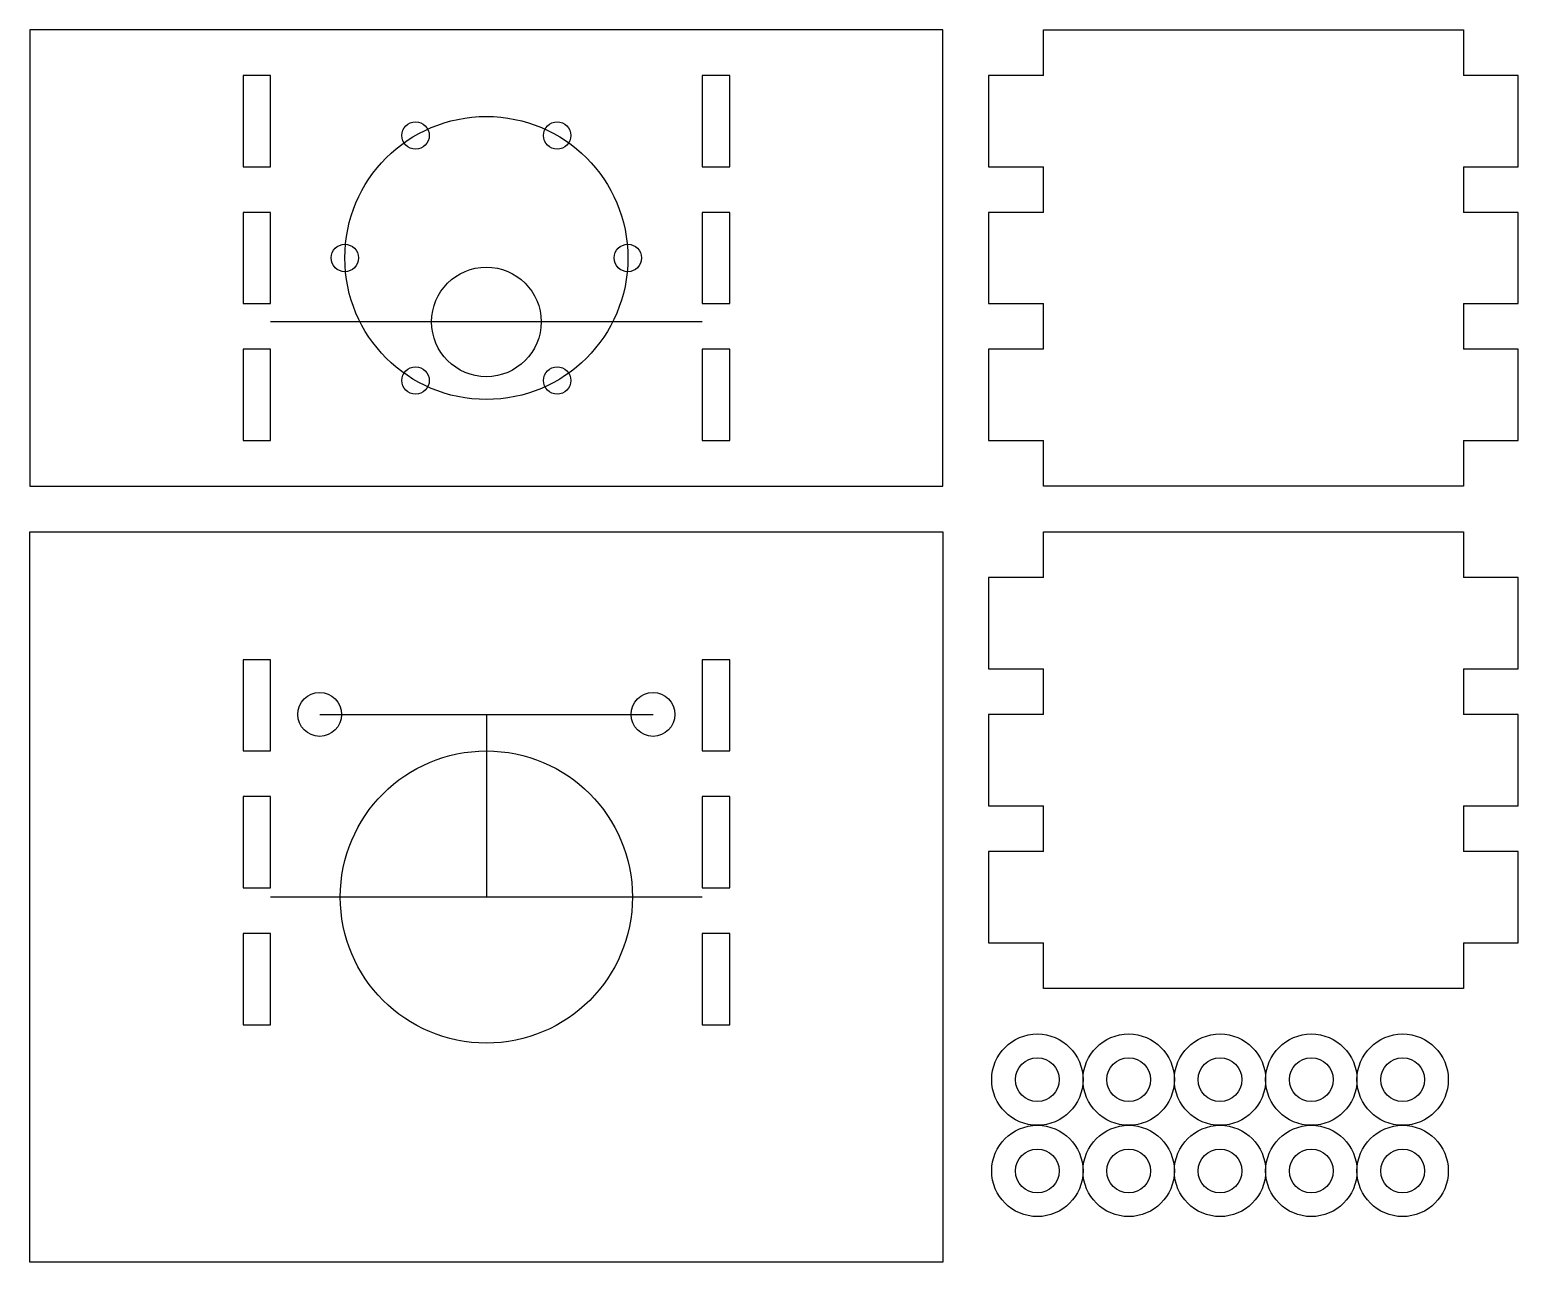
# Model space of a CAD drawing. Header units: millimetres. Extents: x 2778 to 2941, y 1534 to 1669.
import ezdxf

# ---------------------------------------------------------------- set-up
doc = ezdxf.new("R2010")
doc.units = ezdxf.units.MM

msp = doc.modelspace()

# ---------------------------------------------------------------- linework, layer by layer
for p, q in [((2878.04, 1669.23), (2778.04, 1669.23)), ((2778.04, 1669.23), (2778.04, 1619.23)), ((2878.04, 1619.23), (2878.04, 1669.23)), ((2889.04, 1669.23), (2935.04, 1669.23)), ((2889.04, 1664.23), (2889.04, 1669.23)), ((2935.04, 1669.23), (2935.04, 1664.23)), ((2801.39, 1664.23), (2801.39, 1654.23)), ((2804.39, 1664.23), (2801.39, 1664.23)), ((2804.39, 1654.23), (2804.39, 1664.23)), ((2851.69, 1664.23), (2851.69, 1654.23)), ((2854.69, 1664.23), (2851.69, 1664.23)), ((2854.69, 1654.23), (2854.69, 1664.23)), ((2883.04, 1664.23), (2883.04, 1654.23)), ((2889.04, 1664.23), (2883.04, 1664.23)), ((2941.04, 1664.23), (2935.04, 1664.23)), ((2941.04, 1654.23), (2941.04, 1664.23)), ((2801.39, 1654.23), (2804.39, 1654.23)), ((2851.69, 1654.23), (2854.69, 1654.23)), ((2883.04, 1654.23), (2889.04, 1654.23)), ((2889.04, 1649.23), (2889.04, 1654.23)), ((2935.04, 1654.23), (2941.04, 1654.23)), ((2935.04, 1654.23), (2935.04, 1649.23)), ((2801.39, 1649.23), (2801.39, 1639.23)), ((2804.39, 1649.23), (2801.39, 1649.23)), ((2804.39, 1639.23), (2804.39, 1649.23)), ((2851.69, 1649.23), (2851.69, 1639.23)), ((2854.69, 1649.23), (2851.69, 1649.23)), ((2854.69, 1639.23), (2854.69, 1649.23)), ((2883.04, 1649.23), (2883.04, 1639.23)), ((2889.04, 1649.23), (2883.04, 1649.23)), ((2941.04, 1649.23), (2935.04, 1649.23)), ((2941.04, 1639.23), (2941.04, 1649.23)), ((2801.39, 1639.23), (2804.39, 1639.23)), ((2851.69, 1639.23), (2854.69, 1639.23)), ((2883.04, 1639.23), (2889.04, 1639.23)), ((2889.04, 1634.23), (2889.04, 1639.23)), ((2935.04, 1639.23), (2941.04, 1639.23)), ((2935.04, 1639.23), (2935.04, 1634.23)), ((2801.39, 1634.23), (2801.39, 1624.23)), ((2804.39, 1634.23), (2801.39, 1634.23)), ((2804.39, 1624.23), (2804.39, 1634.23)), ((2851.69, 1634.23), (2851.69, 1624.23)), ((2854.69, 1634.23), (2851.69, 1634.23)), ((2854.69, 1624.23), (2854.69, 1634.23)), ((2883.04, 1634.23), (2883.04, 1624.23)), ((2889.04, 1634.23), (2883.04, 1634.23)), ((2941.04, 1634.23), (2935.04, 1634.23)), ((2941.04, 1624.23), (2941.04, 1634.23)), ((2801.39, 1624.23), (2804.39, 1624.23)), ((2851.69, 1624.23), (2854.69, 1624.23)), ((2883.04, 1624.23), (2889.04, 1624.23)), ((2889.04, 1619.23), (2889.04, 1624.23)), ((2935.04, 1624.23), (2941.04, 1624.23)), ((2935.04, 1624.23), (2935.04, 1619.23)), ((2778.04, 1619.23), (2878.04, 1619.23)), ((2935.04, 1619.23), (2889.04, 1619.23)), ((2778.04, 1534.23), (2778.04, 1614.23)), ((2778.04, 1614.23), (2878.04, 1614.23)), ((2878.04, 1614.23), (2878.04, 1534.23)), ((2889.04, 1614.23), (2935.04, 1614.23)), ((2889.04, 1609.23), (2889.04, 1614.23)), ((2935.04, 1614.23), (2935.04, 1609.23)), ((2883.04, 1609.23), (2883.04, 1599.23)), ((2889.04, 1609.23), (2883.04, 1609.23)), ((2941.04, 1609.23), (2935.04, 1609.23)), ((2941.04, 1599.23), (2941.04, 1609.23)), ((2801.39, 1600.23), (2801.39, 1590.23)), ((2804.39, 1600.23), (2801.39, 1600.23)), ((2804.39, 1590.23), (2804.39, 1600.23)), ((2851.69, 1600.23), (2851.69, 1590.23)), ((2854.69, 1600.23), (2851.69, 1600.23)), ((2854.69, 1590.23), (2854.69, 1600.23)), ((2883.04, 1599.23), (2889.04, 1599.23)), ((2889.04, 1594.23), (2889.04, 1599.23)), ((2935.04, 1599.23), (2941.04, 1599.23)), ((2935.04, 1599.23), (2935.04, 1594.23)), ((2883.04, 1594.23), (2883.04, 1584.23)), ((2889.04, 1594.23), (2883.04, 1594.23)), ((2941.04, 1594.23), (2935.04, 1594.23)), ((2941.04, 1584.23), (2941.04, 1594.23)), ((2801.39, 1590.23), (2804.39, 1590.23)), ((2851.69, 1590.23), (2854.69, 1590.23)), ((2801.39, 1585.23), (2801.39, 1575.23)), ((2804.39, 1585.23), (2801.39, 1585.23)), ((2804.39, 1575.23), (2804.39, 1585.23)), ((2851.69, 1585.23), (2851.69, 1575.23)), ((2854.69, 1585.23), (2851.69, 1585.23)), ((2854.69, 1575.23), (2854.69, 1585.23)), ((2883.04, 1584.23), (2889.04, 1584.23)), ((2889.04, 1579.23), (2889.04, 1584.23)), ((2935.04, 1584.23), (2941.04, 1584.23)), ((2935.04, 1584.23), (2935.04, 1579.23)), ((2883.04, 1579.23), (2883.04, 1569.23)), ((2889.04, 1579.23), (2883.04, 1579.23)), ((2941.04, 1579.23), (2935.04, 1579.23)), ((2941.04, 1569.23), (2941.04, 1579.23)), ((2801.39, 1575.23), (2804.39, 1575.23)), ((2851.69, 1575.23), (2854.69, 1575.23)), ((2801.39, 1570.23), (2801.39, 1560.23)), ((2804.39, 1570.23), (2801.39, 1570.23)), ((2804.39, 1560.23), (2804.39, 1570.23)), ((2851.69, 1570.23), (2851.69, 1560.23)), ((2854.69, 1570.23), (2851.69, 1570.23)), ((2854.69, 1560.23), (2854.69, 1570.23)), ((2883.04, 1569.23), (2889.04, 1569.23)), ((2889.04, 1564.23), (2889.04, 1569.23)), ((2935.04, 1569.23), (2941.04, 1569.23)), ((2935.04, 1569.23), (2935.04, 1564.23)), ((2935.04, 1564.23), (2889.04, 1564.23)), ((2801.39, 1560.23), (2804.39, 1560.23)), ((2851.69, 1560.23), (2854.69, 1560.23)), ((2878.04, 1534.23), (2778.04, 1534.23))]:
    msp.add_line(p, q)
at = {"color": 32, "true_color": 0xcd6928}
for p, q in [((2828.04, 1637.23), (2804.39, 1637.23)), ((2851.69, 1637.23), (2828.04, 1637.23)), ((2809.79, 1594.23), (2846.29, 1594.23)), ((2828.04, 1594.23), (2828.04, 1574.23)), ((2828.04, 1574.23), (2804.39, 1574.23)), ((2851.69, 1574.23), (2828.04, 1574.23))]:
    msp.add_line(p, q, dxfattribs=at)
msp.add_circle((2828.04, 1644.23), 15.5, dxfattribs=at)
for centre, radius in [((2820.29, 1657.65), 1.5), ((2835.79, 1657.65), 1.5), ((2812.54, 1644.23), 1.5), ((2843.54, 1644.23), 1.5), ((2828.04, 1637.23), 6), ((2820.29, 1630.81), 1.5), ((2835.79, 1630.81), 1.5), ((2809.79, 1594.23), 2.4), ((2846.29, 1594.23), 2.4), ((2828.04, 1574.23), 16), ((2888.38, 1554.23), 5), ((2898.38, 1554.23), 5), ((2908.38, 1554.23), 5), ((2918.38, 1554.23), 5), ((2928.38, 1554.23), 5), ((2888.38, 1554.23), 2.4), ((2898.38, 1554.23), 2.4), ((2908.38, 1554.23), 2.4), ((2918.38, 1554.23), 2.4), ((2928.38, 1554.23), 2.4), ((2888.38, 1544.23), 5), ((2898.38, 1544.23), 5), ((2908.38, 1544.23), 5), ((2918.38, 1544.23), 5), ((2928.38, 1544.23), 5), ((2888.38, 1544.23), 2.4), ((2898.38, 1544.23), 2.4), ((2908.38, 1544.23), 2.4), ((2918.38, 1544.23), 2.4), ((2928.38, 1544.23), 2.4)]:
    msp.add_circle(centre, radius)

doc.saveas('drawing.dxf')
